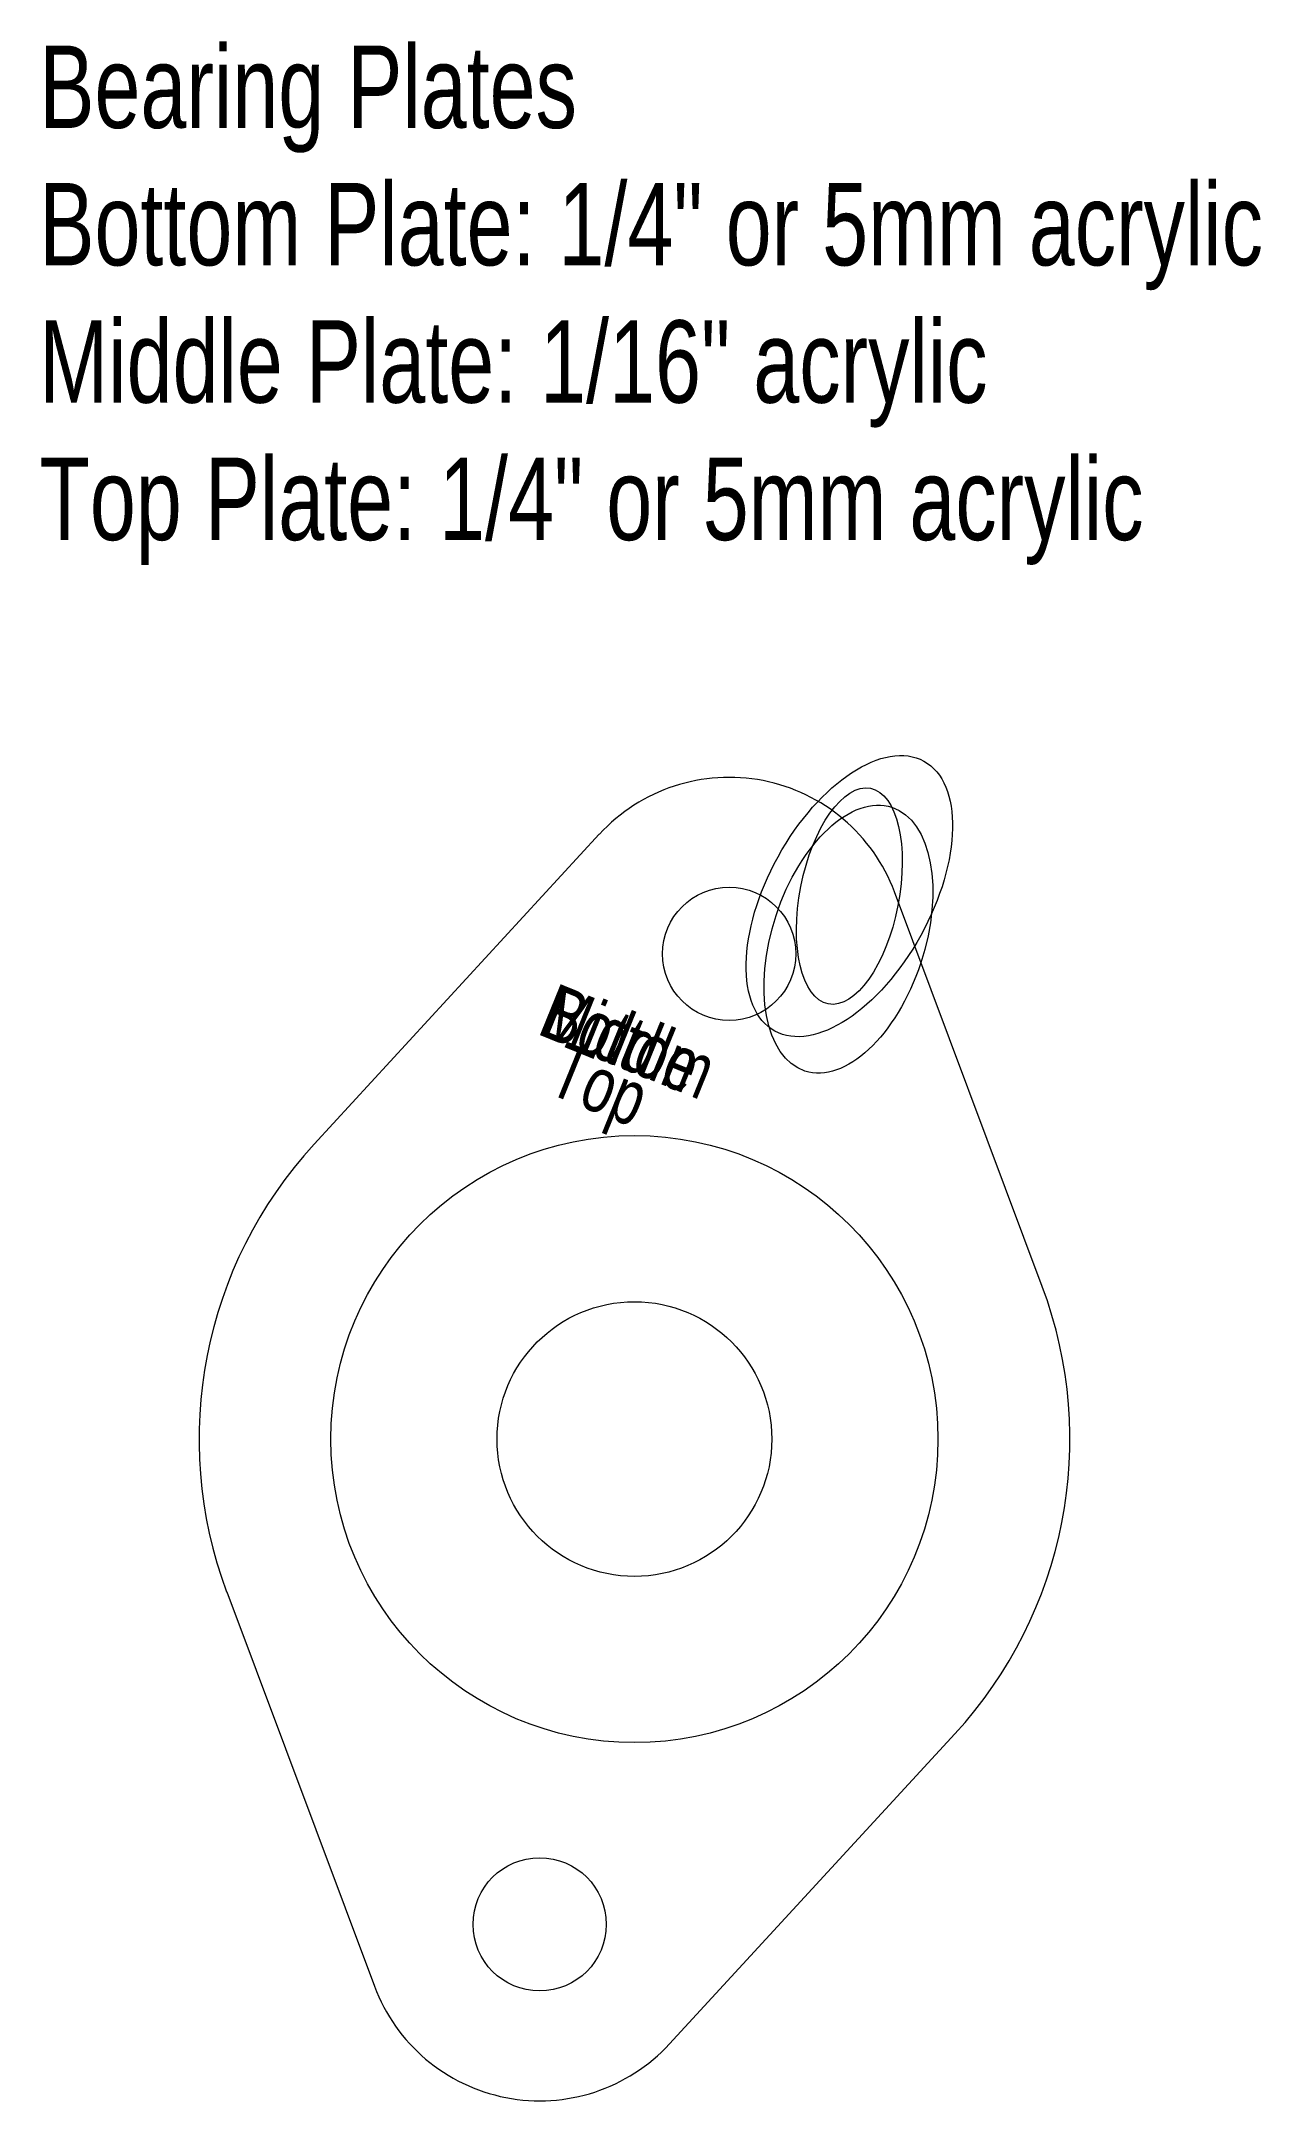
# Model space of a CAD drawing. Header units: millimetres. Extents: x 64 to 108.4, y 44.6 to 119.6.
import ezdxf

# ---------------------------------------------------------------- set-up
doc = ezdxf.new("R2010")
doc.units = ezdxf.units.MM
for name, color, linetype, lineweight, true_color in [('Bottom Plate', 7, 'CONTINUOUS', 0, 0xffffff), ('Bottom Text', 4, 'CONTINUOUS', 0, 0x00ffff), ('Middle Layer', 7, 'CONTINUOUS', 0, 0xffffff), ('Middle Text', 4, 'CONTINUOUS', 0, 0x00ffff), ('Notes', 7, 'CONTINUOUS', 0, 0xffffff), ('Top Plate', 7, 'CONTINUOUS', 0, 0xffffff), ('Top Text', 4, 'CONTINUOUS', 0, 0x00ffff)]:
    doc.layers.add(name, color=color, linetype=linetype, lineweight=lineweight, true_color=true_color)
doc.styles.get("Standard").update_dxf_attribs({"font": 'txt', "width": 0.75})

msp = doc.modelspace()

# ---------------------------------------------------------------- linework, layer by layer
at = {"layer": 'Bottom Plate'}
for p, q in [((84.301, 90.684), (73.917, 79.4)), ((100.423, 74.224), (95.046, 88.586)), ((70.736, 63.109), (76.112, 48.748)), ((86.857, 46.649), (97.242, 57.933))]:
    msp.add_line(p, q, dxfattribs=at)
for centre, radius in [((89.029, 86.333), 2.425), ((85.579, 68.667), 11.05), ((82.13, 51), 2.425)]:
    msp.add_circle(centre, radius, dxfattribs=at)
for centre, radius, start, end in [((89.029, 86.333), 6.425, 20.52555, 137.37597), ((85.579, 68.667), 15.85, 137.37597, 200.52555), ((85.579, 68.667), 15.85, 317.37597, 20.52555), ((82.13, 51), 6.425, 200.52555, 317.37597)]:
    msp.add_arc(centre, radius, start, end, dxfattribs=at)
msp.add_ellipse((93.368, 86.867), major_axis=(1.582, 4.802), ratio=0.548207, dxfattribs=at)
at = {"layer": 'Middle Layer'}
for p, q in [((84.301, 90.684), (73.917, 79.4)), ((100.423, 74.224), (95.046, 88.586)), ((70.736, 63.109), (76.112, 48.748)), ((86.857, 46.649), (97.242, 57.933))]:
    msp.add_line(p, q, dxfattribs=at)
for centre, radius in [((89.029, 86.333), 2.425), ((85.579, 68.667), 11.05), ((82.13, 51), 2.425)]:
    msp.add_circle(centre, radius, dxfattribs=at)
for centre, radius, start, end in [((89.029, 86.333), 6.425, 20.52555, 137.37597), ((85.579, 68.667), 15.85, 137.37597, 200.52555), ((85.579, 68.667), 15.85, 317.37597, 20.52555), ((82.13, 51), 6.425, 200.52555, 317.37597)]:
    msp.add_arc(centre, radius, start, end, dxfattribs=at)
msp.add_ellipse((93.403, 88.435), major_axis=(2.714, 4.913), ratio=0.528512, dxfattribs=at)
at = {"layer": 'Top Plate'}
for p, q in [((84.301, 90.684), (73.917, 79.4)), ((100.423, 74.224), (95.046, 88.586)), ((70.736, 63.109), (76.112, 48.748)), ((86.857, 46.649), (97.242, 57.933))]:
    msp.add_line(p, q, dxfattribs=at)
for centre, radius in [((89.029, 86.333), 2.425), ((85.579, 68.667), 5), ((82.13, 51), 2.425)]:
    msp.add_circle(centre, radius, dxfattribs=at)
for centre, radius, start, end in [((89.029, 86.333), 6.425, 20.52555, 137.37597), ((85.579, 68.667), 15.85, 137.37597, 200.52555), ((85.579, 68.667), 15.85, 317.37597, 20.52555), ((82.13, 51), 6.425, 200.52555, 317.37597)]:
    msp.add_arc(centre, radius, start, end, dxfattribs=at)
msp.add_ellipse((93.403, 88.435), major_axis=(0.767, 3.926), ratio=0.45, dxfattribs=at)

# ---------------------------------------------------------------- texts
at = {"layer": 'Bottom Text', "insert": (88.729, 82.858), "char_height": 2, "width": 100, "attachment_point": 3, "rotation": 337.90152}
msp.add_mtext('Bottom', dxfattribs=at)
at = {"layer": 'Middle Text', "insert": (88.214, 83.067), "char_height": 2, "width": 100, "attachment_point": 3, "rotation": 337.90152}
msp.add_mtext('Middle', dxfattribs=at)
at = {"layer": 'Notes', "insert": (63.917, 119.4), "char_height": 3, "width": 100, "attachment_point": 1}
msp.add_mtext('Bearing\\~Plates\\PBottom\\~Plate:\\~1/4"\\~or\\~5mm\\~acrylic\\PMiddle\\~Plate:\\~1/16"\\~acrylic\\PTop\\~Plate:\\~1/4"\\~or\\~5mm\\~acrylic', dxfattribs=at)
at = {"layer": 'Top Text', "insert": (86.283, 81.855), "char_height": 2, "width": 100, "attachment_point": 3, "rotation": 337.90152}
msp.add_mtext('Top', dxfattribs=at)

doc.saveas('drawing.dxf')
